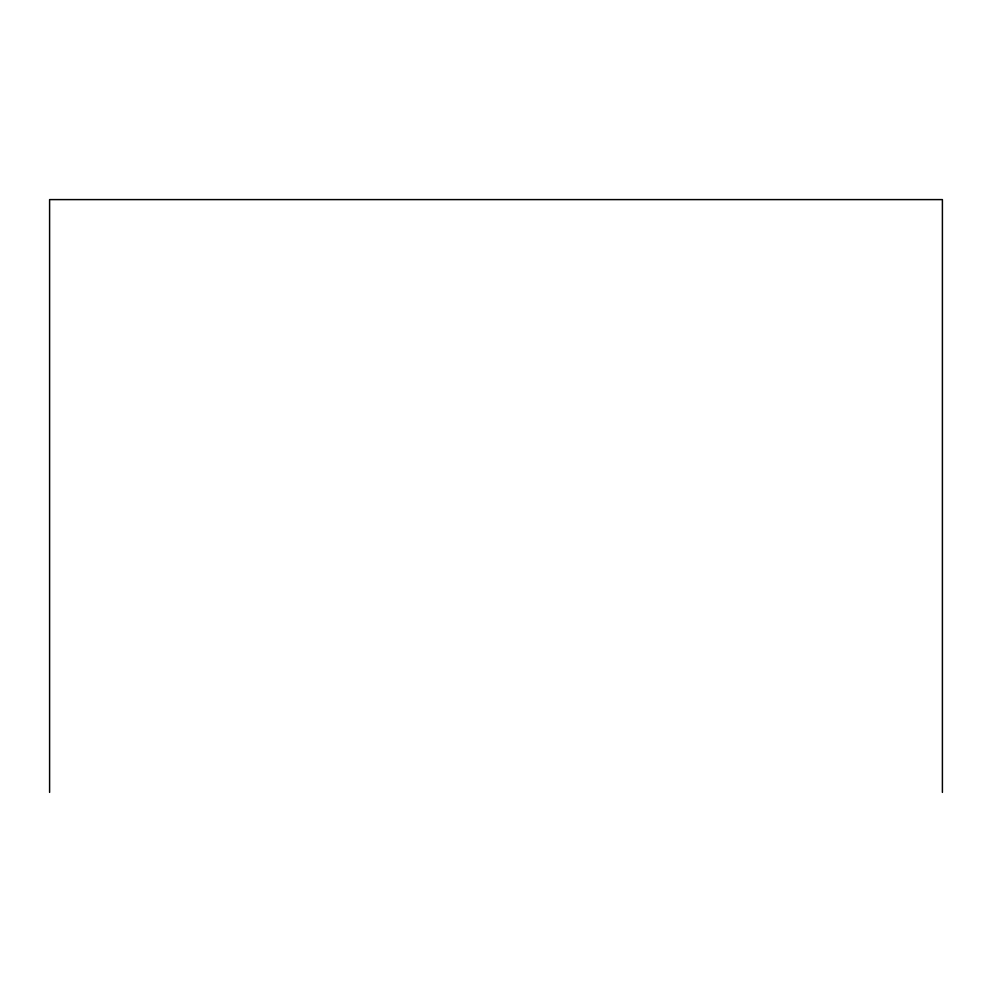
<?xml version="1.0" encoding="UTF-8"?>
<svg xmlns="http://www.w3.org/2000/svg" width="992" height="992" viewBox="0 0 992 992"><rect width="100%" height="100%" fill="white"/><g stroke="black" fill="none" stroke-linecap="round" stroke-linejoin="round"><path stroke-width="1.49" d="M942.4 792.397L942.4 199.603L49.6 199.603L49.6 792.397"/></g></svg>
